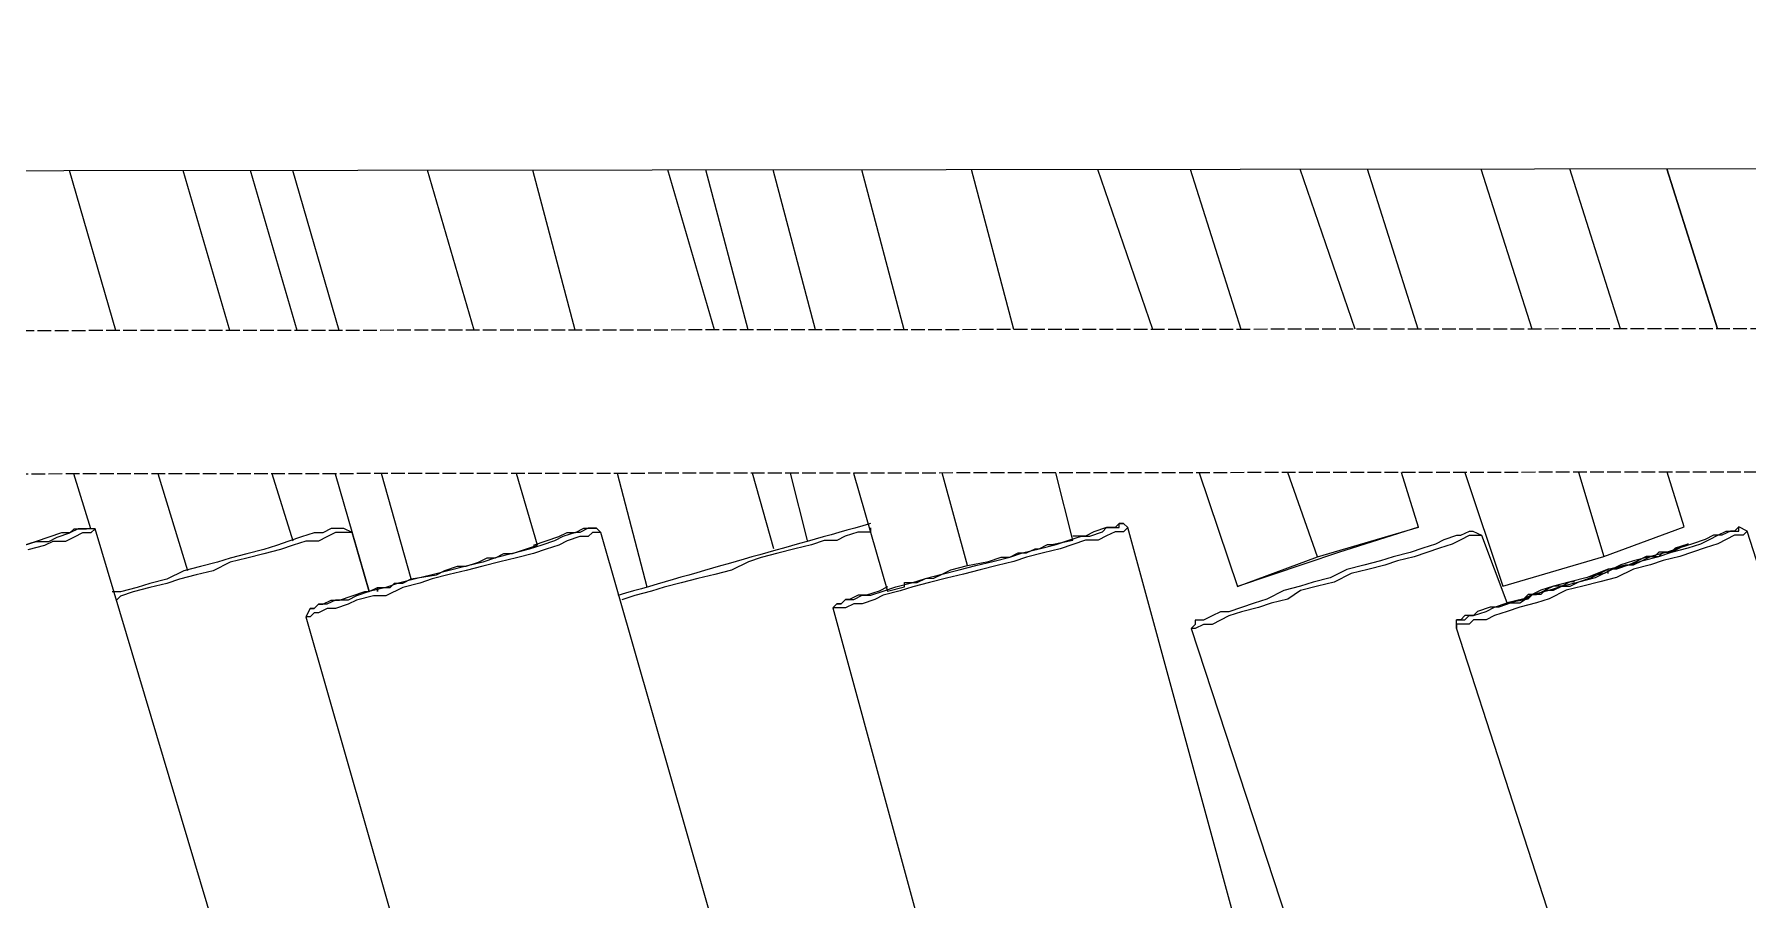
# Model space of a CAD drawing. Header units: feet. Extents: x -99009 to 3252343, y -11094690 to 9035152.
# Drawn here: x 2486154.3 to 2486455.5, y -1980785.2 to -1980633 of the extents above; entities that cross this region are included whole.
import ezdxf

# ---------------------------------------------------------------- set-up
doc = ezdxf.new("R2010")
doc.units = ezdxf.units.FT
doc.linetypes.add('PDF_IMPORT', pattern=[1, 0.8, -0.2])
doc.layers.add('1', color=1, linetype='Continuous')

# ---------------------------------------------------------------- blocks, each defined once
blk = doc.blocks.new('lEVELLING mACHINE')
at = {"color": 200, "lineweight": 25, "transparency": 33554684}
for points in [[(15189.62, 7424.45), (15191.85, 7425.19), (15193.33, 7425.93), (15197.03, 7412.59), (15197.77, 7411.11), (15199.26, 7407.4), (15200.74, 7403.7), (15202.22, 7400.74), (15203.7, 7397.77), (15205.18, 7395.55), (15205.92, 7393.33), (15205.92, 7392.58), (15242.23, 7279.96), (15242.23, 7278.48)], [(15221.48, 7271.81), (15222.23, 7271.81), (15223.71, 7272.55), (15225.19, 7272.55), (15226.67, 7273.29), (15227.41, 7274.03), (15228.89, 7274.03), (15229.63, 7274.03), (15230.38, 7274.78), (15233.34, 7275.52), (15237.79, 7263.66), (15239.27, 7262.92), (15240.01, 7262.92), (15241.49, 7263.66), (15242.23, 7263.66), (15244.45, 7264.4), (15245.94, 7265.14), (15248.16, 7265.88), (15250.38, 7266.62), (15253.34, 7267.37), (15255.57, 7268.11), (15258.53, 7268.85), (15261.5, 7269.59), (15264.46, 7271.07), (15267.42, 7271.81), (15269.65, 7272.55), (15272.61, 7273.29), (15275.57, 7274.78), (15277.8, 7275.52), (15280.02, 7276.26), (15282.24, 7277), (15283.72, 7277), (15285.21, 7277.74), (15286.69, 7278.48), (15287.43, 7278.48), (15288.17, 7278.48), (15288.17, 7279.22), (15288.91, 7279.96), (15250.38, 7397.77)], [(15351.15, 7275.52), (15351.89, 7276.26), (15319.29, 7396.29)], [(15443.77, 7276.26), (15444.51, 7277.74), (15402.27, 7425.93)], [(15267.42, 7382.21), (15300.02, 7262.18), (15300.77, 7261.44)], [(15154.8, 7376.28), (15191.11, 7262.92), (15192.59, 7262.18)], [(15448.95, 7371.84), (15481.55, 7262.18), (15483.04, 7262.18), (15483.78, 7262.18), (15484.52, 7262.18), (15486, 7262.92), (15487.48, 7262.92), (15489.71, 7263.66), (15491.93, 7264.4), (15494.15, 7265.14), (15494.89, 7265.14), (15494.15, 7265.14)], [(15191.11, 7262.92), (15191.85, 7263.66), (15192.59, 7263.66), (15193.33, 7263.66), (15194.81, 7264.4), (15196.29, 7265.14), (15198.52, 7265.88), (15200.74, 7266.62), (15202.96, 7267.37), (15205.92, 7268.11), (15208.15, 7268.85), (15211.11, 7269.59), (15214.08, 7271.07), (15217.04, 7271.81), (15220, 7272.55), (15222.97, 7273.29), (15225.93, 7274.78), (15228.15, 7275.52), (15231.12, 7276.26), (15233.34, 7277), (15235.56, 7277.74), (15237.04, 7278.48), (15239.27, 7278.48), (15240.01, 7279.22), (15241.49, 7279.22), (15242.23, 7279.22), (15242.23, 7279.96)], [(15237.79, 7263.66), (15238.53, 7263.66), (15239.27, 7263.66), (15240.01, 7263.66), (15241.49, 7264.4), (15242.97, 7265.14), (15245.19, 7265.88), (15247.42, 7266.62), (15249.64, 7267.37), (15252.6, 7268.11), (15254.83, 7268.85), (15257.79, 7269.59), (15260.75, 7270.33), (15263.72, 7271.81), (15266.68, 7272.55), (15269.65, 7273.29), (15271.87, 7274.78), (15274.83, 7275.52), (15277.06, 7276.26), (15280.02, 7277), (15282.24, 7277.74), (15283.72, 7278.48), (15285.21, 7279.22), (15286.69, 7279.22), (15288.17, 7279.96), (15288.91, 7279.96)], [(15392.64, 7262.92), (15393.38, 7262.92), (15394.12, 7262.92), (15394.86, 7263.66), (15396.35, 7263.66), (15398.57, 7264.4), (15400.05, 7265.14), (15402.27, 7265.88), (15404.5, 7266.62), (15407.46, 7267.37), (15410.42, 7268.11), (15413.39, 7268.85), (15416.35, 7269.59), (15419.32, 7270.33), (15422.28, 7271.07), (15424.5, 7271.81), (15427.47, 7272.55), (15430.43, 7274.03), (15432.65, 7274.03), (15435.62, 7274.78), (15437.1, 7275.52), (15439.32, 7276.26), (15440.8, 7276.26), (15442.28, 7277), (15443.03, 7277), (15443.77, 7277.74), (15444.51, 7277.74)], [(15481.55, 7262.18), (15482.3, 7262.92), (15483.04, 7262.92), (15483.78, 7262.92), (15485.26, 7263.66), (15486.74, 7264.4), (15488.96, 7264.4), (15490.45, 7265.14), (15493.41, 7265.88)], [(15233.34, 7275.52), (15229.63, 7274.78), (15228.89, 7274.03), (15228.15, 7274.03), (15226.67, 7273.29), (15225.19, 7273.29), (15223.71, 7272.55), (15222.23, 7272.55), (15220.74, 7271.81), (15218.52, 7271.07), (15215.56, 7269.59), (15212.59, 7268.85), (15211.11, 7268.85), (15209.63, 7268.11), (15208.15, 7267.37), (15206.67, 7267.37), (15205.92, 7266.62), (15205.18, 7266.62), (15204.44, 7266.62), (15203.7, 7265.88), (15201.48, 7265.14), (15204.44, 7266.62), (15205.18, 7266.62), (15206.67, 7266.62), (15207.41, 7267.37), (15208.89, 7267.37), (15210.37, 7268.11), (15211.85, 7268.85), (15214.08, 7269.59), (15215.56, 7269.59), (15219.26, 7271.07), (15222.23, 7271.81)], [(15230.38, 7274.78), (15230.38, 7274.78)], [(15300.02, 7262.18), (15300.77, 7262.92), (15301.51, 7262.92), (15302.25, 7262.92), (15303.73, 7263.66), (15305.21, 7264.4), (15307.43, 7264.4), (15309.66, 7265.14), (15311.88, 7265.88), (15314.84, 7266.62), (15317.81, 7267.37), (15320.03, 7268.11), (15322.99, 7268.85), (15325.96, 7269.59), (15328.92, 7270.33), (15331.88, 7271.07), (15334.85, 7271.81), (15337.81, 7272.55), (15340.03, 7273.29), (15343, 7274.03), (15344.48, 7274.78), (15346.7, 7275.52), (15348.19, 7275.52), (15349.67, 7276.26), (15351.15, 7276.26), (15351.89, 7276.26)], [(15342.26, 7272.55), (15343.74, 7273.29), (15345.96, 7274.03), (15347.44, 7274.03), (15348.93, 7274.78), (15349.67, 7274.78), (15350.41, 7275.52), (15351.15, 7275.52), (15350.41, 7275.52), (15349.67, 7274.78), (15348.19, 7274.78), (15346.7, 7274.03), (15345.22, 7274.03), (15343, 7273.29), (15340.78, 7272.55), (15337.81, 7271.81), (15335.59, 7271.07), (15332.63, 7270.33), (15329.66, 7269.59), (15326.7, 7268.85), (15323.73, 7268.11), (15320.77, 7267.37), (15318.55, 7266.62), (15315.58, 7265.88), (15312.62, 7265.14), (15310.4, 7264.4), (15308.17, 7263.66), (15306.69, 7263.66), (15304.47, 7262.92), (15303.73, 7262.18), (15302.25, 7262.18), (15301.51, 7262.18), (15301.51, 7261.44), (15300.77, 7261.44), (15301.51, 7261.44), (15302.25, 7262.18), (15302.99, 7262.18), (15303.73, 7262.18), (15305.95, 7262.92), (15307.43, 7263.66), (15309.66, 7263.66)], [(15345.22, 7262.18), (15345.22, 7262.92), (15346.7, 7262.92), (15347.44, 7262.92), (15349.67, 7263.66), (15351.15, 7264.4), (15353.37, 7264.4), (15355.59, 7265.14), (15358.56, 7265.88), (15361.52, 7266.62), (15364.49, 7267.37), (15366.71, 7268.11), (15369.67, 7269.59), (15372.64, 7270.33), (15375.6, 7271.07), (15378.56, 7271.81), (15381.53, 7272.55), (15383.75, 7273.29), (15386.71, 7274.03), (15388.94, 7274.78)], [(15404.5, 7265.14), (15402.27, 7264.4), (15400.05, 7263.66), (15398.57, 7262.92), (15397.09, 7262.92), (15395.61, 7262.18), (15394.86, 7262.18), (15394.12, 7262.18), (15393.38, 7262.18), (15394.12, 7262.18), (15394.86, 7262.18), (15396.35, 7262.92), (15397.09, 7262.92), (15399.31, 7263.66), (15400.79, 7264.4), (15403.01, 7265.14), (15405.24, 7265.88), (15408.2, 7266.62), (15411.17, 7267.37), (15413.39, 7268.11), (15416.35, 7268.85), (15419.32, 7269.59), (15422.28, 7270.33), (15425.24, 7271.07), (15428.21, 7271.81), (15430.43, 7272.55), (15433.39, 7273.29), (15435.62, 7274.03), (15437.1, 7274.78), (15439.32, 7274.78), (15440.8, 7275.52), (15442.28, 7275.52), (15443.03, 7276.26), (15443.77, 7276.26), (15443.03, 7276.26), (15442.28, 7275.52), (15441.54, 7275.52), (15440.06, 7274.78), (15438.58, 7274.78), (15436.36, 7274.03), (15434.13, 7273.29), (15433.39, 7273.29), (15431.91, 7272.55), (15431.91, 7273.29), (15431.91, 7272.55), (15431.17, 7272.55), (15429.69, 7272.55), (15428.95, 7271.81), (15427.47, 7271.81), (15425.98, 7271.07), (15431.17, 7252.55)], [(15436.36, 7262.92), (15437.1, 7262.92), (15438.58, 7262.92), (15439.32, 7262.92), (15440.8, 7263.66), (15442.28, 7264.4), (15444.51, 7264.4), (15446.73, 7265.14), (15448.95, 7265.88), (15451.92, 7266.62), (15454.88, 7267.37), (15457.84, 7268.11), (15460.81, 7269.59), (15463.77, 7270.33), (15466.74, 7271.07), (15468.96, 7271.81), (15471.92, 7272.55), (15474.89, 7273.29), (15477.11, 7274.03), (15477.85, 7274.78)], [(15494.15, 7265.14), (15491.93, 7264.4), (15489.71, 7264.4), (15488.22, 7263.66), (15486, 7262.92), (15485.26, 7262.18), (15483.78, 7262.18), (15483.04, 7262.18)], [(15240.75, 7252.55), (15234.08, 7272.55), (15216.3, 7267.37)], [(15266.68, 7267.37), (15248.9, 7262.18), (15262.98, 7266.62), (15280.76, 7272.55)], [(15287.43, 7252.55), (15280.76, 7272.55), (15266.68, 7267.37), (15271.87, 7252.55)], [(15348.19, 7252.55), (15342.26, 7273.29), (15339.29, 7272.55), (15339.29, 7271.81), (15338.55, 7271.81), (15337.81, 7271.81), (15337.07, 7271.81), (15335.59, 7271.07), (15334.11, 7271.07), (15332.63, 7270.33), (15331.14, 7269.59), (15328.18, 7268.85), (15332.63, 7252.55)], [(15384.49, 7272.55), (15389.68, 7252.55)], [(15431.91, 7272.55), (15431.91, 7272.55)], [(15439.32, 7252.55), (15433.39, 7273.29), (15436.36, 7262.92), (15437.84, 7262.18), (15438.58, 7262.18), (15439.32, 7262.18), (15440.06, 7262.18), (15441.54, 7262.92), (15443.03, 7262.92), (15445.25, 7263.66), (15447.47, 7264.4), (15449.69, 7265.14), (15451.92, 7265.88), (15454.88, 7266.62), (15457.84, 7267.37), (15460.07, 7268.11), (15463.03, 7268.85), (15465.99, 7269.59), (15468.96, 7271.07), (15471.92, 7271.81), (15474.15, 7272.55), (15477.11, 7273.29), (15478.59, 7273.29)], [(15215.56, 7270.33), (15215.56, 7269.59)], [(15219.26, 7271.07), (15219.26, 7271.07)], [(15328.18, 7268.85), (15324.48, 7268.11), (15322.25, 7267.37), (15320.77, 7267.37), (15319.29, 7266.62), (15317.81, 7266.62), (15316.32, 7265.88), (15315.58, 7265.88), (15314.1, 7265.14), (15313.36, 7265.14), (15309.66, 7264.4), (15312.62, 7252.55)], [(15425.98, 7271.07), (15421.54, 7270.33), (15420.06, 7269.59), (15417.83, 7268.85), (15416.35, 7268.85), (15414.13, 7268.11), (15412.65, 7267.37), (15411.17, 7267.37), (15409.68, 7266.62), (15408.2, 7266.62), (15403.76, 7265.14), (15407.46, 7252.55)], [(15465.25, 7269.59), (15470.44, 7252.55)], [(15220.74, 7252.55), (15216.3, 7267.37), (15202.22, 7262.18), (15205.18, 7252.55)], [(15204.44, 7266.62), (15204.44, 7266.62)], [(15362.26, 7265.88), (15365.97, 7252.55)], [(15356.34, 7264.4), (15359.3, 7252.55)], [(15446.73, 7264.4), (15450.44, 7252.55)], [(15248.9, 7262.18), (15251.86, 7252.55)], [(15482.3, 7262.18), (15485.26, 7252.55)], [(15213.33, 7227.35), (15222.23, 7199.2)], [(15228.89, 7227.35), (15237.79, 7199.2)], [(15248.9, 7227.35), (15257.79, 7199.2)], [(15260.01, 7227.35), (15269.65, 7199.2)], [(15280.02, 7227.35), (15288.91, 7199.2)], [(15295.58, 7227.35), (15305.21, 7199.2)], [(15320.03, 7227.35), (15327.44, 7199.2)], [(15339.29, 7227.35), (15346.7, 7199.2)], [(15354.85, 7227.35), (15362.26, 7199.2)], [(15366.71, 7227.35), (15374.12, 7199.2)], [(15372.64, 7227.35), (15380.79, 7199.2)], [(15397.09, 7227.35), (15404.5, 7199.2)], [(15414.87, 7227.35), (15423.02, 7199.2)], [(15438.58, 7227.35), (15446.73, 7199.2)], [(15445.99, 7227.35), (15454.14, 7199.2)], [(15457.84, 7227.35), (15465.99, 7199.2)], [(15477.85, 7227.35), (15486, 7199.2)], [(16572.96, 7199.2), (15073.3, 7199.2)]]:
    blk.add_lwpolyline(points, dxfattribs=at)
blk.add_lwpolyline([(15363, 7390.36, 0.425309), (15379.3, 7377.77), (15374.12, 7376.28), (15371.15, 7376.28), (15368.19, 7376.28), (15365.23, 7377.77), (15363, 7378.51), (15361.52, 7380.73), (15360.04, 7382.95), (15358.56, 7385.92), (15357.08, 7388.88), (15356.34, 7392.58), (15354.85, 7396.29), (15354.85, 7397.77), (15350.41, 7411.11), (15392.64, 7262.92), (15393.38, 7262.18)], format="xyb", dxfattribs=at)
for points in [[(15197.77, 7264.4), (15196.29, 7263.66), (15194.81, 7262.92), (15193.33, 7262.92), (15192.59, 7262.92), (15192.59, 7262.18), (15193.33, 7262.92), (15194.07, 7262.92), (15195.55, 7263.66), (15197.03, 7263.66), (15198.52, 7264.4), (15200.74, 7265.14), (15202.96, 7265.88), (15205.18, 7266.62), (15208.15, 7267.37), (15211.11, 7268.11), (15213.33, 7268.85), (15216.3, 7270.33), (15219.26, 7271.07), (15222.23, 7271.81), (15225.19, 7272.55), (15227.41, 7273.29), (15230.38, 7274.78), (15232.6, 7275.52), (15234.82, 7276.26), (15236.3, 7276.26), (15238.53, 7277), (15239.27, 7277.74), (15240.75, 7277.74), (15241.49, 7278.48), (15242.23, 7278.48), (15241.49, 7278.48), (15240.75, 7278.48), (15240.01, 7277.74), (15239.27, 7277.74), (15237.04, 7277), (15235.56, 7276.26), (15233.34, 7275.52), (15231.12, 7275.52), (15228.89, 7274.03), (15225.93, 7273.29), (15223.71, 7272.55), (15220.74, 7271.81), (15217.78, 7271.07), (15214.82, 7269.59), (15211.85, 7268.85), (15209.63, 7268.11), (15206.67, 7267.37), (15204.44, 7266.62), (15201.48, 7265.88), (15199.26, 7265.14)], [(15205.18, 7199.2), (15196.29, 7227.35)]]:
    blk.add_lwpolyline(points, close=True, dxfattribs=at)
at = {"color": 200, "linetype": 'PDF_IMPORT', "lineweight": 25, "ltscale": 3.011111, "transparency": 33554684}
for points in [[(14933.26, 7252.55), (16683.36, 7252.55)], [(14908.07, 7227.35), (16708.55, 7227.35)]]:
    blk.add_lwpolyline(points, dxfattribs=at)
at = {"color": 200, "lineweight": 25, "transparency": 33554684}
blk.add_arc((14177.13, 11468.87), 4366.57, 285.51604, 286.12234, dxfattribs=at)
blk = doc.blocks.new('A$Cac12730c')
blk.add_blockref('lEVELLING mACHINE', (-11218.13, -5688.95))

msp = doc.modelspace()

# ---------------------------------------------------------------- linework, layer by layer
at = {"layer": '1'}
msp.add_arc((2520410.24778, -1978395.99612), 100000, 84.1346387202, 194.3871675539, dxfattribs=at)

# ---------------------------------------------------------------- block references
at = {"transparency": 33554684, "rotation": 180.0650517140762}
msp.add_blockref('A$Cac12730c', (2490426.6334, -1979141.86212), dxfattribs=at)

doc.saveas('drawing.dxf')
